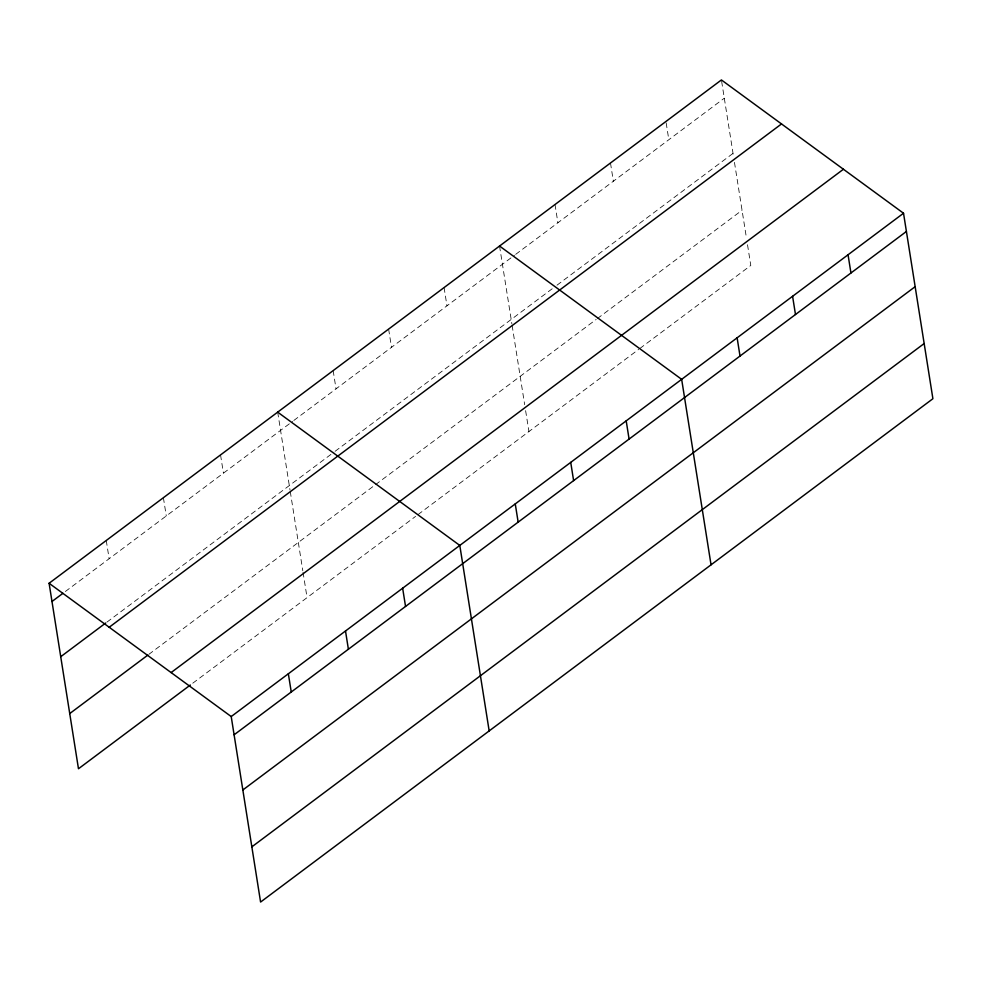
<?xml version="1.0" encoding="UTF-8"?>
<svg xmlns="http://www.w3.org/2000/svg" width="982" height="982" viewBox="0 0 982 982"><rect width="100%" height="100%" fill="white"/><g stroke="black" fill="none" stroke-linecap="round" stroke-linejoin="round"><path stroke-width="0.74" stroke-dasharray="4.91 3.68" d="M65.364 591.495L292.636 421.352M293.839 420.443L514.494 255.259M515.697 254.35L724.299 98.188M106.94 622.109L333.929 452.174M335.132 451.266L552.179 288.782M557.003 285.173L733.038 153.376M148.773 654.405L374.289 485.574M375.492 484.666L596.148 319.469M597.351 318.573L742.048 210.246M192.767 683.202L415.582 516.397M418.001 514.593L638.656 349.396M639.859 348.487L750.788 265.447L747.486 244.555M721.635 81.346L733.517 156.371M734.462 162.361L746.541 238.589M666.164 122.873L668.828 139.714M610.485 163L613.369 181.24M555.014 204.526L557.899 222.754M499.543 246.04L511.892 323.962M512.125 325.459L524.67 404.682M525.615 410.66L528.93 431.54M444.085 287.566L446.97 305.807M388.614 329.093L391.511 347.333M333.156 370.619L336.04 388.847M277.685 412.145L290.021 490.067M290.267 491.552L302.812 570.788M303.045 572.273L307.059 597.633M220.545 454.924L223.43 473.164M163.393 497.702L166.277 515.943M106.252 540.481L109.137 558.721"/><path stroke-width="1.47" d="M49.1 583.271L721.414 79.947L903.526 213.241L932.9 398.729L260.586 902.053L231.212 716.553L49.1 583.271L78.474 768.759L190.336 685.019M51.985 601.5L62.934 593.312M60.737 656.7L105.712 623.018M109.198 627.253L781.512 123.941M69.734 713.57L147.558 655.313M171.114 672.572L843.428 169.248M231.212 716.553L903.526 213.241M234.097 734.794L906.411 231.47M242.836 789.982L915.15 286.67M251.846 846.852L924.16 343.54M499.543 246.04L681.655 379.334L711.042 564.822M277.685 412.145L459.797 545.427L489.171 730.927M848.055 254.755L850.94 272.996M792.584 296.282L795.481 314.522M737.126 337.808L740.011 356.049M626.197 420.861L629.081 439.089M570.726 462.375L573.611 480.615M515.255 503.901L518.152 522.142M402.645 588.206L405.541 606.446M345.504 630.996L348.389 649.225M288.352 673.775L291.249 692.015"/></g></svg>
